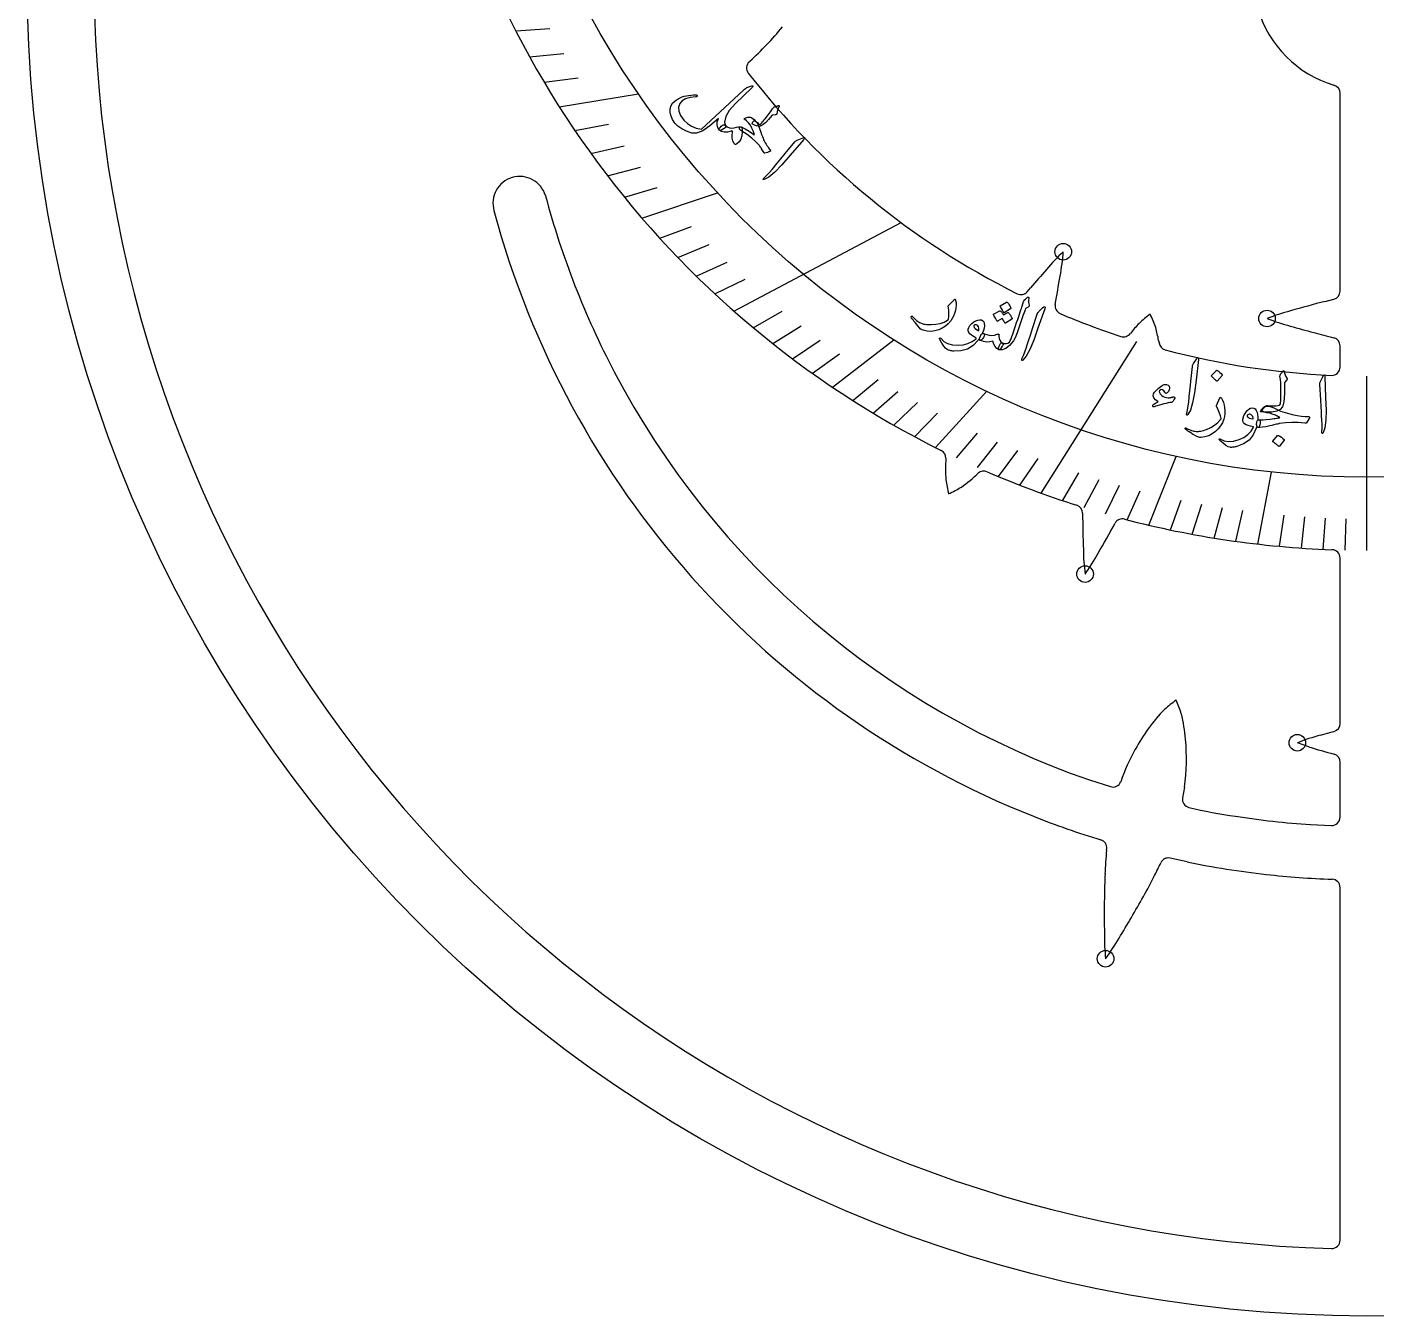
# Model space of a CAD drawing. Header units: millimetres. Extents: x -40.3 to 40.3, y -40.3 to 40.3.
# Drawn here: x -40.32 to 0.3, y -40.32 to -1.53 of the extents above; entities that cross this region are included whole.
import ezdxf

# ---------------------------------------------------------------- set-up
doc = ezdxf.new("R2010")
doc.units = ezdxf.units.MM
for name, color, linetype in [('CUT_INNER', 6, 'Continuous'), ('CUT_OUTER', 1, 'Continuous'), ('ENGRAVE', 7, 'Continuous'), ('ENGRAVE_FINE', 8, 'Continuous'), ('TEXT', 5, 'Continuous')]:
    doc.layers.add(name, color=color, linetype=linetype)

msp = doc.modelspace()

# ---------------------------------------------------------------- linework, layer by layer
at = {"layer": 'CUT_INNER'}
for points in [[(-18.57, -2.559), (-18.586, -2.574)], [(-0.806, -9.477), (-0.806, -3.522)], [(-24.724, -6.603), (-24.722, -6.609)], [(-10.221, -9.493), (-10.123, -9.377)], [(-1.253, -9.784), (-0.995, -9.719)], [(-6.268, -10.96), (-6.257, -11.035)], [(-0.806, -11.762), (-0.806, -11.125)], [(-1.048, -17.26), (-1.059, -17.259)], [(-0.806, -22.488), (-0.806, -17.509)], [(-1.393, -22.842), (-1.044, -22.743), (-0.99, -22.729)], [(-1.748, -23.195), (-2.089, -23.073), (-2.094, -23.071)], [(-0.806, -25.311), (-0.806, -23.654)], [(-8.354, -24.187), (-7.721, -24.391)], [(-5.494, -24.405), (-5.549, -24.733)], [(-1.696, -25.533), (-1.068, -25.561)], [(-7.837, -26.305), (-7.832, -26.258)], [(-5.415, -26.658), (-5.923, -26.544)], [(-0.806, -38.044), (-0.806, -27.427)]]:
    msp.add_lwpolyline(points, dxfattribs=at)
for centre, radius, start, end in [((0, 0), 38.309, 122.804, 268.4097), ((0, 11.523), 28.802, 135.2127, 243.5935), ((0, 0), 3.427, 196.7301, 253.152), ((-28.876, 8.128), 14.854, 316.6981, 319.4615), ((-25.777, 5.207), 10.595, 312.8625, 316.6982), ((-18.42, -2.761), 0.25, 131.6603, 217.793), ((-0.003, 11.52), 23.555, 217.7895, 243.4719), ((-1.057, -3.523), 0.25, 0.0199, 75.3648), ((-25.497, -6.832), 0.806, 16.4984, 196.0439), ((0.028, 0.013), 25.62, 194.979, 207.7212), ((0, 0), 27.202, 195.0309, 248.3494), ((-4.951, -12.759), 6.125, 133.1543, 140.0459), ((-15.271, -7.884), 6.145, 349.3272, 356.209), ((29.477, -43.12), 52.026, 138.763, 139.5665), ((-55.372, -1.411), 46.762, 349.5709, 350.6326), ((-10.412, -9.332), 0.25, 243.457, 319.8397), ((-1.057, -9.477), 0.25, 284.1993, 0), ((-9.136, -9.921), 0.25, 169.5388, 246.9727), ((-0.029, 11.445), 23.476, 246.9146, 251.6853), ((-0.755, -16.006), 6.133, 104.6365, 111.5307), ((10.431, -54.565), 46.28, 104.6223, 105.9726), ((-3.162, -13.919), 5.072, 136.7994, 141.2968), ((-3.439, -14.264), 5.126, 126.985, 131.8582), ((-10.493, -12.046), 4.391, 19.6089, 25.2979), ((-0.758, -4.604), 6.124, 248.4668, 255.3586), ((11.969, 39.5), 52.026, 254.0755, 254.879), ((-7.327, -10.605), 0.25, 251.5736, 325.343), ((-10.842, -11.798), 4.649, 10.3735, 15.2803), ((5.694, 16.095), 27.795, 254.7799, 256.0745), ((-1.057, -11.125), 0.25, 360, 75.8007), ((-6.01, -10.998), 0.25, 188.4163, 255.0586), ((-0.003, 11.505), 23.541, 255.0534, 267.4065), ((-1.057, -11.762), 0.25, 267.3633, 360), ((0, 0), 25.589, 207.7243, 250.9446), ((-12.921, -14.497), 0.25, 357.1663, 63.457), ((-8.475, -14.839), 4.209, 175.5133, 184.2758), ((-14.67, -11.871), 4.285, 305.146, 313.9161), ((-11.53, -15.142), 0.25, 66.624, 132.2087), ((-0.029, 11.443), 28.716, 246.6065, 252.3601), ((-8.328, -14.514), 4.391, 188.3589, 194.0479), ((-14.814, -10.963), 5.126, 295.735, 300.6082), ((-8.808, -16.161), 0.25, 0.1368, 72.2461), ((37.352, -15.723), 45.912, 180.5466, 181.9137), ((-49.76, 6.693), 48.117, 329.9967, 331.2381), ((-7.36, -16.581), 0.25, 75.4122, 151.0897), ((-0.001, 11.515), 28.794, 255.3203, 267.8931), ((-2.4, -17.194), 6.135, 180.5745, 187.4673), ((-13.471, -14.422), 6.135, 324.4127, 331.2931), ((-1.057, -17.509), 0.25, 0, 88.0664), ((-2.745, -25.948), 5.126, 125.7932, 130.6664), ((-9.752, -23.584), 4.391, 18.4172, 24.1062), ((-2.518, -25.557), 4.996, 135.5741, 144.3919), ((-10.442, -23.4), 5.004, 5.0178, 13.914), ((-1.595, -26.246), 6.147, 144.1813, 151.0281), ((-1.057, -22.488), 0.25, 285.3289, 360), ((-11.703, -23.527), 6.271, 351.9448, 5.1673), ((0.157, -28.776), 6.133, 104.6365, 111.5307), ((-1.346, -26.383), 6.431, 151.0315, 160.5592), ((7.602, 7.987), 32.554, 253.3105, 254.6966), ((-1.057, -23.654), 0.25, 360, 74.6773), ((-7.644, -24.153), 0.25, 252.2034, 338.9773), ((-5.302, -24.774), 0.25, 170.5142, 257.2881), ((-1.633, -9.112), 16.336, 256.8209, 261.8345), ((-0.984, -2.648), 24.378, 248.2019, 253.2644), ((0, 0), 25.589, 261.1141, 266.1989), ((-1.057, -25.311), 0.25, 267.4576, 0), ((-8.08, -26.232), 0.25, 353.9315, 72.2034), ((6.958, -27.631), 14.854, 174.8814, 177.6448), ((-13.104, -23.58), 7.565, 332.5558, 335.7756), ((-5.978, -26.788), 0.25, 77.2881, 155.56), ((0, 0), 27.203, 258.5187, 263.6035), ((15.855, -28), 23.758, 177.6366, 179.3792), ((-22.843, -18.715), 18.451, 330.8549, 333.0863), ((-0.409, -4.555), 22.63, 263.3466, 268.3875), ((-1.057, -27.426), 0.25, 0, 87.4576), ((38.375, -28.253), 46.28, 179.3681, 180.7183), ((-34.659, -12.135), 31.976, 329.5745, 330.8691), ((-51.972, -2.02), 52.026, 328.8213, 329.6247), ((-1.757, -28.899), 6.145, 179.3856, 186.2669), ((-12.77, -25.902), 6.124, 323.2121, 330.1043), ((-1.057, -38.044), 0.25, 268.418, 360)]:
    msp.add_arc(centre, radius, start, end, dxfattribs=at)
at = {"layer": 'CUT_OUTER'}
msp.add_circle((0, 0), 40.325, dxfattribs=at)
at = {"layer": 'ENGRAVE'}
for points in [[(-24.307, -3.928), (-21.922, -3.543)], [(-21.819, -7.278), (-19.545, -6.52)], [(-19.049, -10.079), (-14.014, -7.415)], [(-16.084, -12.369), (-14.235, -10.947)], [(-9.802, -15.559), (-6.927, -10.995)], [(0, -17.279), (0, -12.037)], [(-12.987, -14.185), (-11.438, -12.492)], [(-6.561, -16.521), (-5.739, -14.451)], [(-3.288, -17.09), (-2.871, -14.922)]]:
    msp.add_lwpolyline(points, dxfattribs=at)
for centre, radius in [((0, 11.523), 26.6), ((-9.14, -8.29), 0.25), ((-3.007, -10.301), 0.25), ((-8.483, -17.992), 0.25), ((-2.095, -23.071), 0.25), ((-7.865, -29.571), 0.25)]:
    msp.add_circle(centre, radius, dxfattribs=at)
at = {"layer": 'ENGRAVE_FINE'}
for points in [[(-25.617, -1.642), (-24.587, -1.576)], [(-25.198, -2.427), (-24.171, -2.328)], [(-24.761, -3.189), (-23.738, -3.058)], [(-23.837, -4.644), (-22.826, -4.447)], [(-23.352, -5.336), (-22.35, -5.107)], [(-22.854, -6.006), (-21.861, -5.745)], [(-22.342, -6.653), (-21.36, -6.361)], [(-21.284, -7.881), (-20.327, -7.527)], [(-20.739, -8.463), (-19.796, -8.078)], [(-20.185, -9.023), (-19.257, -8.608)], [(-19.621, -9.561), (-18.71, -9.117)], [(-18.47, -10.577), (-17.594, -10.076)], [(-17.883, -11.055), (-17.027, -10.526)], [(-17.289, -11.512), (-16.454, -10.956)], [(-16.69, -11.95), (-15.877, -11.368)], [(-15.474, -12.769), (-14.707, -12.136)], [(-14.858, -13.15), (-14.117, -12.494)], [(-14.239, -13.513), (-13.522, -12.833)], [(-13.615, -13.858), (-12.925, -13.155)], [(-12.356, -14.494), (-11.721, -13.749)], [(-11.721, -14.786), (-11.116, -14.021)], [(-11.084, -15.06), (-10.508, -14.277)], [(-10.444, -15.318), (-9.898, -14.517)], [(-9.157, -15.784), (-8.674, -14.95)], [(-8.511, -15.992), (-8.059, -15.144)], [(-7.863, -16.185), (-7.444, -15.322)], [(-7.213, -16.361), (-6.827, -15.486)], [(-5.909, -16.666), (-5.59, -15.768)], [(-5.255, -16.795), (-4.971, -15.888)], [(-4.6, -16.909), (-4.351, -15.993)], [(-3.945, -17.007), (-3.73, -16.084)], [(-2.631, -17.158), (-2.488, -16.224)], [(-1.974, -17.211), (-1.866, -16.273)], [(-1.316, -17.249), (-1.244, -16.307)], [(-0.658, -17.271), (-0.622, -16.328)]]:
    msp.add_lwpolyline(points, dxfattribs=at)
at = {"layer": 'TEXT'}
for points in [[(-19.005, -3.832), (-19.189, -4.038), (-19.298, -4.224), (-19.333, -4.387), (-19.293, -4.529), (-19.297, -4.544), (-19.315, -4.562), (-19.346, -4.585), (-19.39, -4.61), (-19.427, -4.629), (-19.455, -4.639), (-19.477, -4.641), (-19.49, -4.633), (-19.537, -4.557), (-19.557, -4.472), (-19.551, -4.379), (-19.519, -4.277), (-19.772, -4.5), (-19.989, -4.649), (-20.172, -4.723), (-20.319, -4.723), (-20.482, -4.665), (-20.621, -4.595), (-20.735, -4.513), (-20.824, -4.42), (-20.896, -4.315), (-20.944, -4.21), (-20.968, -4.107), (-20.968, -4.005), (-20.945, -3.909), (-20.896, -3.823), (-20.823, -3.749), (-20.726, -3.684), (-20.669, -3.657), (-20.609, -3.633), (-20.547, -3.613), (-20.481, -3.597), (-20.413, -3.584), (-20.342, -3.576), (-20.268, -3.571), (-20.192, -3.57), (-20.182, -3.572), (-20.174, -3.575), (-20.167, -3.579), (-20.161, -3.586), (-20.157, -3.592), (-20.156, -3.599), (-20.156, -3.606), (-20.159, -3.614), (-20.164, -3.62), (-20.172, -3.625), (-20.182, -3.629), (-20.194, -3.63), (-20.368, -3.649), (-20.506, -3.688), (-20.61, -3.746), (-20.678, -3.826), (-20.716, -3.939), (-20.709, -4.061), (-20.656, -4.19), (-20.557, -4.326), (-20.447, -4.431), (-20.323, -4.511), (-20.183, -4.569), (-20.029, -4.603), (-18.759, -3.429), (-18.729, -3.401), (-18.702, -3.379), (-18.678, -3.363), (-18.659, -3.352), (-18.511, -3.293), (-18.49, -3.299), (-18.484, -3.312), (-18.494, -3.333), (-18.52, -3.363)], [(-17.77, -3.912), (-17.759, -3.909), (-17.748, -3.905), (-17.739, -3.902), (-17.731, -3.899), (-17.724, -3.897), (-17.718, -3.895), (-17.713, -3.893), (-17.71, -3.892), (-17.703, -3.892), (-17.697, -3.892), (-17.692, -3.895), (-17.688, -3.898), (-17.685, -3.903), (-17.684, -3.908), (-17.684, -3.913), (-17.686, -3.919), (-17.715, -3.975), (-17.736, -4.03), (-17.751, -4.084), (-17.759, -4.137), (-17.762, -4.149), (-17.769, -4.159), (-17.78, -4.165), (-17.795, -4.168), (-17.9, -4.18), (-18.008, -4.307), (-18.095, -4.4), (-18.17, -4.466), (-18.235, -4.505), (-18.289, -4.518), (-18.324, -4.513), (-18.371, -4.5), (-18.428, -4.477), (-18.497, -4.445), (-18.482, -4.381), (-18.456, -4.349), (-18.421, -4.348), (-18.375, -4.379), (-18.345, -4.406), (-18.316, -4.429), (-18.289, -4.447), (-18.263, -4.462), (-18.254, -4.455), (-18.242, -4.444), (-18.228, -4.428), (-18.211, -4.408), (-18.191, -4.384), (-18.167, -4.356), (-18.14, -4.323), (-18.11, -4.286), (-18.073, -4.241), (-18.039, -4.198), (-18.007, -4.158), (-17.977, -4.12), (-17.951, -4.085), (-17.927, -4.051), (-17.905, -4.02), (-17.886, -3.991), (-17.871, -3.968), (-17.857, -3.951), (-17.845, -3.94), (-17.835, -3.934), (-17.824, -3.931), (-17.809, -3.926), (-17.791, -3.92), (-17.77, -3.912)], [(-18.731, -4.28), (-18.696, -4.261), (-18.661, -4.248), (-18.627, -4.24), (-18.593, -4.238), (-18.555, -4.245), (-18.516, -4.262), (-18.474, -4.288), (-18.43, -4.324), (-18.407, -4.346), (-18.387, -4.368), (-18.369, -4.391), (-18.353, -4.415), (-18.338, -4.44), (-18.325, -4.465), (-18.313, -4.491), (-18.303, -4.517), (-18.271, -4.609), (-18.243, -4.691), (-18.217, -4.763), (-18.194, -4.825), (-18.174, -4.877), (-18.157, -4.92), (-18.142, -4.952), (-18.131, -4.976), (-18.107, -5.016), (-18.082, -5.055), (-18.058, -5.092), (-18.034, -5.127), (-18.01, -5.16), (-17.987, -5.19), (-17.966, -5.218), (-17.946, -5.244), (-17.943, -5.249), (-17.944, -5.254), (-17.949, -5.259), (-17.957, -5.265), (-17.996, -5.287), (-18.037, -5.304), (-18.079, -5.317), (-18.122, -5.326), (-18.128, -5.326), (-18.134, -5.324), (-18.139, -5.32), (-18.143, -5.315), (-18.163, -5.282), (-18.181, -5.25), (-18.199, -5.22), (-18.217, -5.192), (-18.234, -5.165), (-18.251, -5.141), (-18.268, -5.118), (-18.284, -5.098), (-18.388, -4.98), (-18.511, -4.868), (-18.653, -4.761), (-18.814, -4.659), (-18.842, -4.64), (-18.863, -4.62), (-18.878, -4.598), (-18.887, -4.574), (-18.889, -4.553), (-18.884, -4.538), (-18.871, -4.531), (-18.851, -4.53), (-18.793, -4.549), (-18.708, -4.595), (-18.596, -4.667), (-18.456, -4.765), (-18.45, -4.768), (-18.445, -4.77), (-18.441, -4.771), (-18.439, -4.769), (-18.436, -4.75), (-18.448, -4.71), (-18.472, -4.651), (-18.508, -4.571), (-18.555, -4.485), (-18.608, -4.412), (-18.668, -4.351), (-18.735, -4.303), (-18.741, -4.298), (-18.742, -4.293), (-18.739, -4.287), (-18.731, -4.28)], [(-18.837, -4.535), (-18.817, -4.563), (-18.804, -4.597), (-18.798, -4.636), (-18.798, -4.681), (-18.814, -4.8), (-18.847, -4.9), (-18.897, -4.983), (-18.964, -5.048), (-18.988, -5.061), (-19.011, -5.061), (-19.031, -5.048), (-19.049, -5.024), (-19.081, -4.954), (-19.099, -4.876), (-19.103, -4.788), (-19.093, -4.692), (-19.092, -4.672), (-19.098, -4.66), (-19.112, -4.656), (-19.134, -4.66), (-19.248, -4.691), (-19.346, -4.696), (-19.427, -4.676), (-19.492, -4.631), (-19.495, -4.624), (-19.495, -4.614), (-19.491, -4.6), (-19.484, -4.585), (-19.458, -4.544), (-19.431, -4.512), (-19.402, -4.488), (-19.373, -4.473), (-19.359, -4.47), (-19.345, -4.471), (-19.33, -4.476), (-19.316, -4.485), (-19.252, -4.532), (-19.186, -4.559), (-19.118, -4.568), (-19.048, -4.557), (-18.974, -4.539), (-18.915, -4.529), (-18.869, -4.527), (-18.837, -4.535)], [(-16.999, -4.871), (-16.949, -4.855), (-16.924, -4.857), (-16.925, -4.877), (-16.95, -4.914), (-17.357, -5.388), (-17.606, -5.678), (-17.818, -5.897), (-17.995, -6.042), (-18.136, -6.114), (-18.151, -6.117), (-18.161, -6.116), (-18.166, -6.112), (-18.166, -6.105), (-18.164, -6.096), (-18.16, -6.087), (-18.152, -6.077), (-18.143, -6.067), (-18.064, -5.991), (-17.984, -5.906), (-17.902, -5.813), (-17.82, -5.712), (-17.798, -5.686), (-17.739, -5.615), (-17.643, -5.499), (-17.509, -5.339), (-17.216, -4.982), (-17.199, -4.964), (-17.182, -4.949), (-17.165, -4.938), (-17.147, -4.929)], [(-12.413, -9.725), (-12.41, -9.722), (-12.406, -9.719), (-12.403, -9.718), (-12.4, -9.718), (-12.394, -9.721), (-12.388, -9.728), (-12.383, -9.739), (-12.378, -9.754), (-12.366, -9.825), (-12.363, -9.9), (-12.37, -9.979), (-12.387, -10.062), (-12.412, -10.148), (-12.443, -10.229), (-12.48, -10.305), (-12.525, -10.375), (-12.599, -10.459), (-12.684, -10.531), (-12.78, -10.591), (-12.887, -10.64), (-13.002, -10.674), (-13.119, -10.688), (-13.238, -10.681), (-13.359, -10.653), (-13.39, -10.642), (-13.418, -10.627), (-13.444, -10.608), (-13.467, -10.585), (-13.516, -10.526), (-13.56, -10.472), (-13.599, -10.423), (-13.633, -10.38), (-13.661, -10.341), (-13.684, -10.308), (-13.702, -10.281), (-13.714, -10.259), (-13.716, -10.253), (-13.717, -10.248), (-13.716, -10.244), (-13.715, -10.24), (-13.712, -10.236), (-13.708, -10.233), (-13.704, -10.231), (-13.699, -10.229), (-13.693, -10.229), (-13.688, -10.231), (-13.683, -10.234), (-13.677, -10.24), (-13.645, -10.274), (-13.614, -10.304), (-13.583, -10.332), (-13.553, -10.358), (-13.523, -10.38), (-13.493, -10.4), (-13.463, -10.418), (-13.433, -10.433), (-13.401, -10.446), (-13.368, -10.457), (-13.332, -10.467), (-13.293, -10.475), (-13.253, -10.481), (-13.209, -10.484), (-13.164, -10.486), (-13.115, -10.486), (-12.974, -10.475), (-12.845, -10.449), (-12.726, -10.409), (-12.619, -10.353), (-12.611, -10.348), (-12.604, -10.341), (-12.599, -10.332), (-12.594, -10.321), (-12.582, -10.245), (-12.579, -10.156), (-12.585, -10.052), (-12.6, -9.933), (-12.599, -9.926), (-12.598, -9.921), (-12.596, -9.916), (-12.594, -9.913)], [(-10.312, -9.751), (-10.279, -9.721), (-10.253, -9.697), (-10.235, -9.679), (-10.223, -9.667), (-10.215, -9.66), (-10.207, -9.656), (-10.199, -9.655), (-10.191, -9.657), (-10.184, -9.662), (-10.18, -9.67), (-10.178, -9.68), (-10.179, -9.691), (-10.184, -9.749), (-10.184, -9.804), (-10.177, -9.855), (-10.165, -9.903), (-10.162, -9.918), (-10.165, -9.932), (-10.175, -9.944), (-10.192, -9.955), (-10.274, -10.003), (-10.286, -10.036), (-10.297, -10.069), (-10.309, -10.101), (-10.32, -10.133), (-10.331, -10.164), (-10.341, -10.194), (-10.351, -10.224), (-10.361, -10.254), (-10.452, -10.526), (-10.528, -10.736), (-10.59, -10.884), (-10.637, -10.97), (-10.757, -11.111), (-10.871, -11.203), (-10.978, -11.246), (-11.079, -11.24), (-11.081, -11.239), (-11.084, -11.237), (-11.086, -11.236), (-11.088, -11.235), (-11.096, -11.216), (-11.09, -11.182), (-11.072, -11.134), (-11.04, -11.072), (-11.027, -11.05), (-11.012, -11.037), (-10.996, -11.031), (-10.979, -11.034), (-10.915, -11.051), (-10.856, -11.054), (-10.803, -11.042), (-10.755, -11.016), (-10.734, -10.967), (-10.711, -10.911), (-10.687, -10.847), (-10.661, -10.777), (-10.634, -10.699), (-10.605, -10.614), (-10.574, -10.523), (-10.542, -10.426), (-10.509, -10.33), (-10.48, -10.245), (-10.454, -10.168), (-10.432, -10.101), (-10.414, -10.044), (-10.398, -9.997), (-10.385, -9.96), (-10.375, -9.932), (-10.334, -9.791), (-10.328, -9.778), (-10.323, -9.767), (-10.317, -9.758), (-10.312, -9.751)], [(-10.812, -10.121), (-10.808, -10.12), (-10.803, -10.12), (-10.798, -10.122), (-10.792, -10.126), (-10.775, -10.145), (-10.758, -10.164), (-10.743, -10.185), (-10.728, -10.205), (-10.715, -10.227), (-10.703, -10.249), (-10.691, -10.272), (-10.681, -10.296), (-10.68, -10.303), (-10.681, -10.309), (-10.684, -10.314), (-10.688, -10.318), (-10.881, -10.438), (-10.885, -10.439), (-10.889, -10.437), (-10.894, -10.432), (-10.899, -10.424), (-10.902, -10.418), (-10.907, -10.41), (-10.914, -10.398), (-10.922, -10.384), (-10.933, -10.366), (-10.945, -10.346), (-10.959, -10.323), (-10.976, -10.297), (-11.118, -10.385), (-11.123, -10.386), (-11.128, -10.384), (-11.133, -10.378), (-11.138, -10.369), (-11.142, -10.361), (-11.148, -10.349), (-11.157, -10.333), (-11.168, -10.313), (-11.183, -10.289), (-11.2, -10.26), (-11.22, -10.227), (-11.243, -10.19), (-11.244, -10.184), (-11.244, -10.18), (-11.242, -10.177), (-11.238, -10.175), (-11.046, -10.068), (-11.042, -10.067), (-11.037, -10.067), (-11.032, -10.069), (-11.026, -10.073), (-11.014, -10.087), (-11.002, -10.101), (-10.99, -10.115), (-10.979, -10.13), (-10.968, -10.145), (-10.958, -10.161), (-10.948, -10.177), (-10.94, -10.193)], [(-10.845, -9.809), (-10.841, -9.808), (-10.836, -9.808), (-10.831, -9.81), (-10.825, -9.814), (-10.808, -9.833), (-10.792, -9.853), (-10.777, -9.873), (-10.763, -9.893), (-10.75, -9.915), (-10.738, -9.937), (-10.727, -9.96), (-10.716, -9.985), (-10.715, -9.992), (-10.715, -9.999), (-10.718, -10.004), (-10.722, -10.007), (-10.915, -10.127), (-10.92, -10.128), (-10.925, -10.126), (-10.93, -10.12), (-10.934, -10.111), (-10.938, -10.103), (-10.945, -10.091), (-10.953, -10.076), (-10.965, -10.056), (-10.979, -10.032), (-10.995, -10.003), (-11.015, -9.97), (-11.038, -9.933), (-11.04, -9.927), (-11.041, -9.923), (-11.039, -9.919), (-11.035, -9.917)], [(-9.759, -9.982), (-9.719, -9.949), (-9.695, -9.942), (-9.688, -9.96), (-9.698, -10.005), (-9.901, -10.595), (-10.026, -10.957), (-10.143, -11.238), (-10.253, -11.438), (-10.358, -11.557), (-10.371, -11.565), (-10.38, -11.568), (-10.387, -11.566), (-10.39, -11.56), (-10.391, -11.551), (-10.39, -11.541), (-10.387, -11.529), (-10.382, -11.516), (-10.336, -11.416), (-10.293, -11.307), (-10.252, -11.191), (-10.212, -11.066), (-10.201, -11.034), (-10.173, -10.947), (-10.126, -10.804), (-10.061, -10.606), (-9.92, -10.166), (-9.911, -10.143), (-9.9, -10.123), (-9.889, -10.106), (-9.875, -10.091)], [(-11.701, -10.957), (-11.852, -11.114), (-12.024, -11.221), (-12.219, -11.277), (-12.435, -11.282), (-12.464, -11.279), (-12.491, -11.275), (-12.518, -11.27), (-12.544, -11.265), (-12.569, -11.258), (-12.592, -11.251), (-12.614, -11.242), (-12.636, -11.233), (-12.682, -11.198), (-12.734, -11.136), (-12.792, -11.047), (-12.855, -10.931), (-12.86, -10.917), (-12.862, -10.905), (-12.859, -10.896), (-12.852, -10.889), (-12.843, -10.886), (-12.834, -10.888), (-12.826, -10.893), (-12.818, -10.903), (-12.734, -10.992), (-12.62, -11.056), (-12.475, -11.095), (-12.301, -11.107), (-12.147, -11.094), (-12.006, -11.056), (-11.878, -10.994), (-11.763, -10.908), (-11.761, -10.904), (-11.761, -10.9), (-11.762, -10.896), (-11.764, -10.893), (-11.841, -10.847), (-11.903, -10.803), (-11.95, -10.76), (-11.984, -10.719), (-12.003, -10.673), (-12.003, -10.623), (-11.985, -10.57), (-11.949, -10.513), (-11.943, -10.506), (-11.938, -10.499), (-11.931, -10.491), (-11.925, -10.484), (-11.918, -10.477), (-11.91, -10.469), (-11.902, -10.462), (-11.893, -10.454), (-11.833, -10.404), (-11.772, -10.368), (-11.712, -10.346), (-11.653, -10.338), (-11.6, -10.344), (-11.559, -10.366), (-11.532, -10.403), (-11.517, -10.456), (-11.514, -10.52), (-11.521, -10.588), (-11.54, -10.661), (-11.569, -10.737), (-11.565, -10.74), (-11.56, -10.742), (-11.556, -10.743), (-11.552, -10.745), (-11.547, -10.747), (-11.543, -10.748), (-11.539, -10.751), (-11.534, -10.753), (-11.521, -10.764), (-11.514, -10.78), (-11.513, -10.8), (-11.52, -10.826), (-11.531, -10.852), (-11.544, -10.877), (-11.56, -10.901), (-11.579, -10.924), (-11.598, -10.943), (-11.615, -10.955), (-11.629, -10.96), (-11.64, -10.958), (-11.684, -10.935), (-11.686, -10.939), (-11.69, -10.944), (-11.695, -10.95), (-11.701, -10.957)], [(-11.679, -10.649), (-11.681, -10.595), (-11.692, -10.552), (-11.711, -10.52), (-11.739, -10.499), (-11.759, -10.494), (-11.78, -10.493), (-11.799, -10.496), (-11.819, -10.503), (-11.826, -10.508), (-11.831, -10.515), (-11.832, -10.524), (-11.831, -10.536), (-11.818, -10.569), (-11.792, -10.601), (-11.752, -10.632), (-11.698, -10.662), (-11.691, -10.664), (-11.686, -10.662), (-11.682, -10.657), (-11.679, -10.649)], [(-10.979, -11.034), (-10.964, -11.049), (-10.953, -11.062), (-10.948, -11.072), (-10.947, -11.081), (-10.951, -11.092), (-10.956, -11.105), (-10.964, -11.119), (-10.974, -11.136), (-11.009, -11.186), (-11.039, -11.22), (-11.062, -11.238), (-11.079, -11.24), (-11.137, -11.2), (-11.187, -11.143), (-11.228, -11.069), (-11.26, -10.978), (-11.347, -11.003), (-11.44, -11.008), (-11.539, -10.993), (-11.643, -10.957), (-11.652, -10.949), (-11.657, -10.938), (-11.658, -10.924), (-11.655, -10.907), (-11.624, -10.803), (-11.621, -10.792), (-11.614, -10.781), (-11.604, -10.771), (-11.59, -10.761), (-11.578, -10.755), (-11.565, -10.751), (-11.551, -10.751), (-11.538, -10.754), (-11.414, -10.796), (-11.304, -10.814), (-11.207, -10.807), (-11.125, -10.776), (-11.115, -10.771), (-11.104, -10.769), (-11.094, -10.77), (-11.084, -10.774), (-11.076, -10.779), (-11.071, -10.786), (-11.071, -10.795), (-11.074, -10.804), (-11.078, -10.813), (-11.081, -10.821), (-11.082, -10.828), (-11.083, -10.834), (-11.067, -10.899), (-11.044, -10.954), (-11.015, -10.999), (-10.979, -11.034)], [(-5.13, -11.529), (-5.097, -11.489), (-5.075, -11.476), (-5.065, -11.493), (-5.065, -11.538), (-5.143, -12.158), (-5.19, -12.537), (-5.247, -12.837), (-5.314, -13.056), (-5.392, -13.194), (-5.403, -13.204), (-5.412, -13.209), (-5.418, -13.208), (-5.423, -13.203), (-5.426, -13.194), (-5.427, -13.184), (-5.426, -13.172), (-5.423, -13.158), (-5.4, -13.051), (-5.38, -12.936), (-5.363, -12.813), (-5.35, -12.683), (-5.346, -12.649), (-5.336, -12.558), (-5.32, -12.409), (-5.297, -12.201), (-5.249, -11.742), (-5.245, -11.718), (-5.239, -11.696), (-5.231, -11.677), (-5.221, -11.66)], [(-4.526, -11.862), (-4.523, -11.86), (-4.518, -11.858), (-4.513, -11.859), (-4.506, -11.861), (-4.463, -11.889), (-4.424, -11.922), (-4.388, -11.958), (-4.356, -11.998), (-4.353, -12.003), (-4.352, -12.009), (-4.354, -12.014), (-4.357, -12.018), (-4.506, -12.186), (-4.511, -12.19), (-4.517, -12.19), (-4.523, -12.186), (-4.53, -12.179), (-4.536, -12.173), (-4.545, -12.163), (-4.558, -12.15), (-4.574, -12.134), (-4.594, -12.115), (-4.618, -12.092), (-4.646, -12.066), (-4.678, -12.037), (-4.681, -12.032), (-4.683, -12.028), (-4.683, -12.024), (-4.679, -12.021)], [(-2.598, -12.838), (-2.596, -12.765), (-2.594, -12.688), (-2.593, -12.607), (-2.593, -12.522), (-2.593, -12.433), (-2.594, -12.339), (-2.596, -12.241), (-2.599, -12.139), (-2.617, -12.032), (-2.615, -12.018), (-2.612, -12.006), (-2.608, -11.994), (-2.601, -11.983), (-2.598, -11.977), (-2.592, -11.97), (-2.586, -11.96), (-2.577, -11.95), (-2.567, -11.937), (-2.556, -11.922), (-2.544, -11.905), (-2.53, -11.886), (-2.526, -11.88), (-2.52, -11.875), (-2.514, -11.873), (-2.507, -11.873), (-2.502, -11.875), (-2.498, -11.879), (-2.494, -11.886), (-2.493, -11.895), (-2.481, -11.946), (-2.463, -11.997), (-2.438, -12.046), (-2.407, -12.095), (-2.399, -12.109), (-2.397, -12.122), (-2.4, -12.134), (-2.409, -12.146), (-2.468, -12.214), (-2.473, -12.222), (-2.477, -12.234), (-2.479, -12.248), (-2.481, -12.266), (-2.479, -12.516), (-2.489, -12.715), (-2.51, -12.864), (-2.543, -12.963), (-2.609, -13.04), (-2.715, -13.091), (-2.862, -13.117), (-3.048, -13.118), (-3.116, -13.105), (-3.147, -13.08), (-3.141, -13.041), (-3.099, -12.989), (-3.091, -12.982), (-3.084, -12.976), (-3.078, -12.969), (-3.071, -12.963), (-3.065, -12.957), (-3.058, -12.951), (-3.053, -12.945), (-3.047, -12.939), (-3.033, -12.928), (-3.017, -12.922), (-2.998, -12.919), (-2.978, -12.919), (-2.888, -12.927), (-2.809, -12.931), (-2.739, -12.929), (-2.68, -12.923), (-2.646, -12.914), (-2.621, -12.897), (-2.605, -12.872), (-2.598, -12.838)], [(-1.332, -12.056), (-1.306, -12.01), (-1.287, -11.995), (-1.273, -12.009), (-1.266, -12.054), (-1.243, -12.678), (-1.228, -13.06), (-1.236, -13.365), (-1.266, -13.592), (-1.321, -13.74), (-1.33, -13.752), (-1.338, -13.758), (-1.345, -13.759), (-1.35, -13.754), (-1.354, -13.746), (-1.357, -13.737), (-1.358, -13.725), (-1.358, -13.71), (-1.352, -13.601), (-1.351, -13.484), (-1.354, -13.361), (-1.363, -13.23), (-1.364, -13.196), (-1.369, -13.104), (-1.377, -12.954), (-1.388, -12.746), (-1.415, -12.284), (-1.415, -12.26), (-1.413, -12.238), (-1.408, -12.217), (-1.401, -12.199)], [(-5.833, -12.786), (-5.844, -12.801), (-5.855, -12.813), (-5.866, -12.822), (-5.877, -12.827), (-5.929, -12.834), (-5.985, -12.843), (-6.044, -12.855), (-6.108, -12.87), (-6.176, -12.887), (-6.247, -12.908), (-6.323, -12.932), (-6.403, -12.959), (-6.417, -12.961), (-6.428, -12.96), (-6.437, -12.956), (-6.443, -12.948), (-6.445, -12.946), (-6.446, -12.943), (-6.446, -12.941), (-6.446, -12.94), (-6.44, -12.913), (-6.412, -12.882), (-6.361, -12.847), (-6.287, -12.808), (-6.364, -12.746), (-6.413, -12.684), (-6.432, -12.624), (-6.421, -12.566), (-6.394, -12.516), (-6.348, -12.463), (-6.284, -12.405), (-6.201, -12.343), (-6.149, -12.312), (-6.104, -12.292), (-6.065, -12.283), (-6.032, -12.284), (-5.981, -12.306), (-5.951, -12.341), (-5.942, -12.389), (-5.955, -12.45), (-5.963, -12.472), (-5.975, -12.494), (-5.991, -12.515), (-6.01, -12.536), (-6.029, -12.551), (-6.045, -12.555), (-6.061, -12.549), (-6.074, -12.533), (-6.115, -12.478), (-6.154, -12.447), (-6.19, -12.439), (-6.224, -12.455), (-6.248, -12.489), (-6.247, -12.528), (-6.222, -12.572), (-6.173, -12.62), (-6.132, -12.649), (-6.087, -12.67), (-6.036, -12.683), (-5.98, -12.69), (-5.961, -12.689), (-5.941, -12.687), (-5.919, -12.683), (-5.896, -12.676), (-5.883, -12.673), (-5.871, -12.67), (-5.86, -12.668), (-5.849, -12.666), (-5.838, -12.664), (-5.828, -12.663), (-5.819, -12.663), (-5.811, -12.663), (-5.792, -12.668), (-5.784, -12.681), (-5.785, -12.7), (-5.798, -12.726)], [(-4.424, -12.684), (-4.422, -12.68), (-4.42, -12.676), (-4.417, -12.674), (-4.415, -12.673), (-4.408, -12.674), (-4.4, -12.678), (-4.391, -12.687), (-4.381, -12.7), (-4.346, -12.762), (-4.318, -12.831), (-4.297, -12.908), (-4.284, -12.992), (-4.278, -13.082), (-4.28, -13.168), (-4.29, -13.252), (-4.307, -13.333), (-4.349, -13.437), (-4.404, -13.534), (-4.474, -13.624), (-4.558, -13.706), (-4.654, -13.777), (-4.76, -13.83), (-4.874, -13.864), (-4.997, -13.879), (-5.03, -13.879), (-5.061, -13.875), (-5.092, -13.866), (-5.121, -13.852), (-5.188, -13.813), (-5.248, -13.778), (-5.301, -13.745), (-5.348, -13.716), (-5.388, -13.689), (-5.42, -13.666), (-5.446, -13.646), (-5.465, -13.629), (-5.469, -13.625), (-5.471, -13.62), (-5.472, -13.616), (-5.472, -13.612), (-5.471, -13.608), (-5.468, -13.603), (-5.465, -13.6), (-5.461, -13.597), (-5.456, -13.595), (-5.45, -13.594), (-5.444, -13.596), (-5.437, -13.599), (-5.396, -13.62), (-5.356, -13.638), (-5.317, -13.654), (-5.28, -13.668), (-5.244, -13.679), (-5.209, -13.687), (-5.175, -13.694), (-5.141, -13.698), (-5.107, -13.699), (-5.072, -13.698), (-5.035, -13.695), (-4.996, -13.689), (-4.956, -13.681), (-4.914, -13.669), (-4.87, -13.655), (-4.825, -13.639), (-4.696, -13.581), (-4.583, -13.512), (-4.486, -13.434), (-4.404, -13.345), (-4.398, -13.338), (-4.394, -13.329), (-4.392, -13.318), (-4.391, -13.306), (-4.406, -13.231), (-4.433, -13.146), (-4.474, -13.05), (-4.529, -12.943), (-4.531, -12.937), (-4.532, -12.931), (-4.531, -12.926), (-4.53, -12.922)], [(-3.335, -13.6), (-3.423, -13.799), (-3.549, -13.958), (-3.712, -14.077), (-3.914, -14.155), (-3.942, -14.162), (-3.969, -14.168), (-3.996, -14.173), (-4.022, -14.176), (-4.048, -14.178), (-4.072, -14.179), (-4.096, -14.179), (-4.119, -14.177), (-4.174, -14.161), (-4.244, -14.12), (-4.329, -14.056), (-4.428, -13.969), (-4.438, -13.957), (-4.444, -13.946), (-4.444, -13.937), (-4.44, -13.928), (-4.433, -13.922), (-4.424, -13.921), (-4.414, -13.923), (-4.403, -13.93), (-4.294, -13.985), (-4.165, -14.006), (-4.016, -13.993), (-3.848, -13.945), (-3.707, -13.88), (-3.587, -13.797), (-3.488, -13.695), (-3.41, -13.575), (-3.41, -13.57), (-3.411, -13.566), (-3.413, -13.563), (-3.416, -13.561), (-3.503, -13.544), (-3.577, -13.523), (-3.636, -13.499), (-3.682, -13.472), (-3.715, -13.435), (-3.732, -13.389), (-3.734, -13.333), (-3.719, -13.267), (-3.716, -13.258), (-3.713, -13.249), (-3.71, -13.24), (-3.706, -13.231), (-3.702, -13.222), (-3.697, -13.213), (-3.693, -13.202), (-3.687, -13.192), (-3.647, -13.125), (-3.603, -13.07), (-3.554, -13.029), (-3.5, -13.001), (-3.448, -12.989), (-3.403, -12.996), (-3.365, -13.021), (-3.333, -13.066), (-3.308, -13.125), (-3.292, -13.191), (-3.284, -13.266), (-3.286, -13.348), (-3.281, -13.349), (-3.276, -13.349), (-3.271, -13.349), (-3.267, -13.35), (-3.262, -13.35), (-3.257, -13.35), (-3.253, -13.35), (-3.248, -13.351), (-3.231, -13.357), (-3.219, -13.369), (-3.212, -13.389), (-3.209, -13.415), (-3.211, -13.443), (-3.215, -13.471), (-3.222, -13.499), (-3.232, -13.527), (-3.243, -13.551), (-3.254, -13.568), (-3.266, -13.577), (-3.277, -13.58), (-3.326, -13.573), (-3.327, -13.578), (-3.329, -13.584), (-3.331, -13.591), (-3.335, -13.6)], [(-2.78, -13.001), (-2.723, -13.031), (-2.662, -13.059), (-2.599, -13.085), (-2.533, -13.11), (-2.464, -13.133), (-2.394, -13.154), (-2.321, -13.173), (-2.246, -13.191), (-2.1, -13.222), (-1.971, -13.242), (-1.857, -13.252), (-1.76, -13.253), (-1.75, -13.254), (-1.741, -13.257), (-1.735, -13.263), (-1.731, -13.271), (-1.729, -13.28), (-1.729, -13.289), (-1.731, -13.299), (-1.736, -13.308), (-1.822, -13.437), (-1.83, -13.447), (-1.84, -13.454), (-1.852, -13.456), (-1.867, -13.454), (-2.07, -13.435), (-2.265, -13.43), (-2.454, -13.441), (-2.637, -13.466), (-2.647, -13.468), (-2.664, -13.471), (-2.689, -13.477), (-2.721, -13.484), (-2.76, -13.493), (-2.807, -13.504), (-2.861, -13.517), (-2.923, -13.531), (-3.042, -13.557), (-3.142, -13.574), (-3.221, -13.581), (-3.28, -13.579), (-3.294, -13.572), (-3.305, -13.554), (-3.314, -13.526), (-3.32, -13.487), (-3.318, -13.425), (-3.305, -13.383), (-3.282, -13.359), (-3.248, -13.353), (-3.197, -13.355), (-3.124, -13.351), (-3.029, -13.342), (-2.912, -13.328), (-2.853, -13.321), (-2.802, -13.314), (-2.757, -13.308), (-2.721, -13.303), (-2.691, -13.299), (-2.67, -13.295), (-2.655, -13.293), (-2.649, -13.291), (-2.646, -13.291), (-2.644, -13.29), (-2.642, -13.289), (-2.641, -13.289), (-2.639, -13.288), (-2.638, -13.288), (-2.637, -13.288), (-2.636, -13.288), (-2.627, -13.285), (-2.624, -13.281), (-2.625, -13.277), (-2.631, -13.273), (-2.659, -13.257), (-2.688, -13.241), (-2.718, -13.226), (-2.75, -13.213), (-2.784, -13.2), (-2.82, -13.187), (-2.857, -13.176), (-2.896, -13.164), (-2.934, -13.154), (-2.971, -13.144), (-3.009, -13.136), (-3.046, -13.128), (-3.082, -13.122), (-3.118, -13.117), (-3.152, -13.113), (-3.186, -13.111), (-3.194, -13.108), (-3.199, -13.104), (-3.202, -13.098), (-3.201, -13.091), (-3.195, -13.078), (-3.188, -13.065), (-3.18, -13.053), (-3.171, -13.041), (-3.162, -13.029), (-3.152, -13.017), (-3.141, -13.005), (-3.13, -12.992), (-3.105, -12.969), (-3.081, -12.952), (-3.058, -12.941), (-3.036, -12.935), (-2.981, -12.935), (-2.921, -12.945), (-2.854, -12.968), (-2.78, -13.001)], [(-3.419, -13.302), (-3.439, -13.252), (-3.464, -13.216), (-3.493, -13.192), (-3.526, -13.182), (-3.547, -13.184), (-3.567, -13.19), (-3.584, -13.2), (-3.6, -13.212), (-3.606, -13.22), (-3.607, -13.228), (-3.606, -13.238), (-3.6, -13.248), (-3.577, -13.275), (-3.542, -13.296), (-3.493, -13.311), (-3.432, -13.321), (-3.426, -13.32), (-3.421, -13.317), (-3.419, -13.311), (-3.419, -13.302)], [(-2.687, -13.823), (-2.684, -13.82), (-2.679, -13.819), (-2.673, -13.819), (-2.666, -13.82), (-2.618, -13.845), (-2.573, -13.874), (-2.531, -13.908), (-2.493, -13.945), (-2.489, -13.95), (-2.488, -13.956), (-2.489, -13.961), (-2.492, -13.965), (-2.634, -14.145), (-2.639, -14.149), (-2.645, -14.149), (-2.652, -14.146), (-2.66, -14.14), (-2.667, -14.134), (-2.678, -14.125), (-2.692, -14.113), (-2.711, -14.099), (-2.734, -14.081), (-2.762, -14.06), (-2.794, -14.036), (-2.831, -14.009), (-2.836, -14.005), (-2.838, -14.001), (-2.837, -13.997), (-2.834, -13.993)]]:
    msp.add_lwpolyline(points, close=True, dxfattribs=at)

doc.saveas('drawing.dxf')
